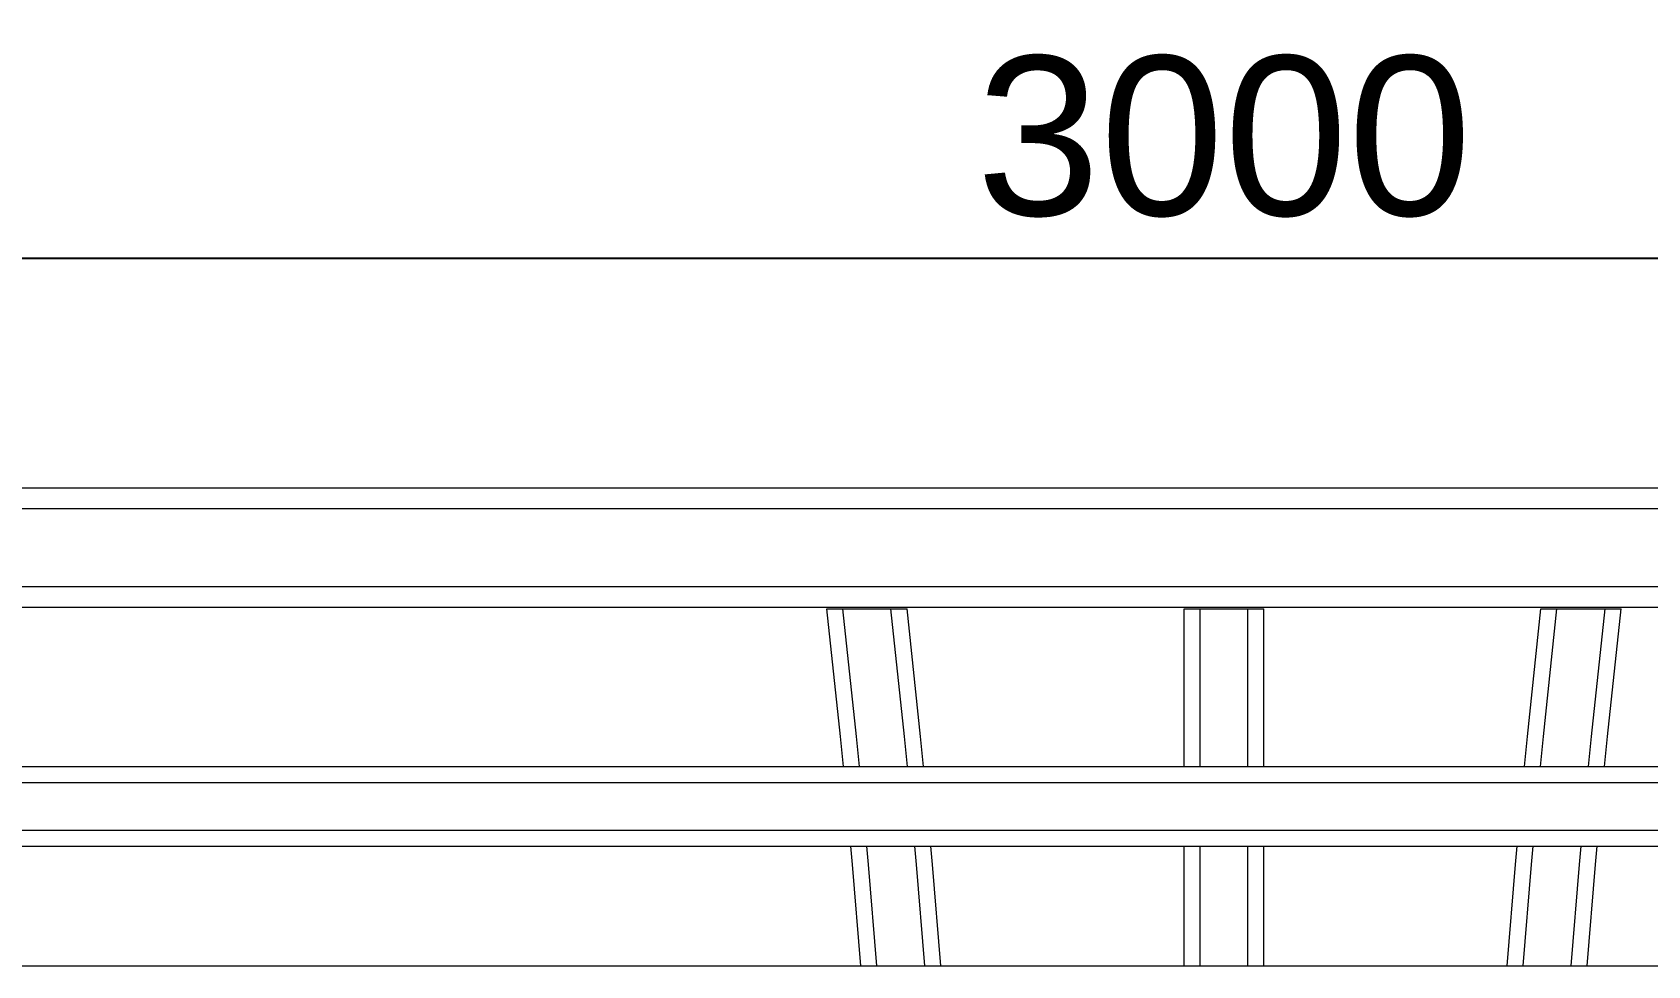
# Model space of a CAD drawing. Header units: millimetres. Extents: x 117 to 4973, y 109 to 3302.
# Drawn here: x 1417 to 1822.3, y 3068.2 to 3302.5 of the extents above; entities that cross this region are included whole.
import ezdxf

# ---------------------------------------------------------------- set-up
doc = ezdxf.new("R2010")
doc.units = ezdxf.units.MM
doc.layers.add('ZANO_R', color=7, linetype='Continuous', lineweight=0)
doc.layers.add('ZANO_W', color=1, linetype='Continuous', lineweight=0)
doc.styles.get("Standard").update_dxf_attribs({"font": 'ARIALUNI.TTF'})
doc.dimstyles.new('pl i ang', dxfattribs={"dimtxt": 50, "dimasz": 50, "dimexe": 1.25, "dimexo": 0.625, "dimgap": 10, "dimtad": 1, "dimtoh": 1, "dimtxsty": 'Standard', "dimcen": 2.5, "dimclrd": 1, "dimclre": 1, "dimclrt": 1, "dimadec": 0, "dimazin": 0, "dimtfac": 1, "dimtmove": 0, "dimatfit": 3, "dimfxl": 1, "dimarcsym": 1})

# ---------------------------------------------------------------- blocks, each defined once
blk = doc.blocks.new('*D367')
at = {"layer": 'ZANO_W', "color": 1, "lineweight": -2}
for p, q in [((216.01, 3192.96), (216.01, 3255.81)), ((3216.01, 3192.96), (3216.01, 3255.81)), ((256.01, 3245.81), (3176.01, 3245.81))]:
    blk.add_line(p, q, dxfattribs=at)
at = {"layer": 'ZANO_W', "color": 1}
for points in [[(256.01, 3252.48), (256.01, 3239.14), (216.01, 3245.81)], [(3176.01, 3239.14), (3176.01, 3252.48), (3216.01, 3245.81)]]:
    blk.add_solid(points, dxfattribs=at)
at = {"layer": 'ZANO_W', "color": 1, "insert": (1716.01, 3276.25), "char_height": 40, "attachment_point": 5}
blk.add_mtext('3000', dxfattribs=at)

msp = doc.modelspace()

# ---------------------------------------------------------------- linework, layer by layer
at = {"layer": 'ZANO_R'}
for p, q in [((309.3, 3188.16), (3122.71, 3188.16)), ((309.55, 3182.96), (3122.49, 3182.96)), ((311.91, 3163.36), (3120.12, 3163.36)), ((369.17, 3158.16), (3060.83, 3158.16)), ((1620.4, 3157.76), (1632.47, 3157.76)), ((1706.01, 3118.16), (1706.01, 3157.76)), ((1706.01, 3157.76), (1710.01, 3157.76)), ((1710.01, 3157.76), (1722.01, 3157.76)), ((1710.01, 3118.16), (1710.01, 3157.76)), ((1722.01, 3157.76), (1726.01, 3157.76)), ((1722.01, 3118.16), (1722.01, 3157.76)), ((1726.01, 3118.16), (1726.01, 3157.76)), ((1799.54, 3157.76), (1811.61, 3157.76)), ((376.76, 3118.16), (3054.76, 3118.16)), ((376.76, 3114.16), (3054.76, 3114.16)), ((376.76, 3102.16), (3054.76, 3102.16)), ((377.26, 3098.16), (3054.76, 3098.16)), ((1706.01, 3068.16), (1706.01, 3098.16)), ((1710.01, 3068.16), (1710.01, 3098.16)), ((1722.01, 3068.16), (1722.01, 3098.16)), ((1726.01, 3068.16), (1726.01, 3098.16)), ((380.01, 3068.16), (3052.01, 3068.16))]:
    msp.add_line(p, q, dxfattribs=at)
at = {"layer": 'ZANO_R', "flags": 128}
for points in [[(1620.52, 3118.16), (1619.78, 3125.69), (1616.37, 3157.76)], [(1624.54, 3118.16), (1623.8, 3125.69), (1620.4, 3157.76)], [(1636.59, 3118.16), (1635.86, 3125.69), (1632.47, 3157.76)], [(1640.61, 3118.16), (1639.88, 3125.69), (1636.5, 3157.76)], [(1791.4, 3118.16), (1792.13, 3125.69), (1795.51, 3157.76)], [(1795.42, 3118.16), (1796.15, 3125.69), (1799.54, 3157.76)], [(1807.47, 3118.16), (1808.21, 3125.69), (1811.61, 3157.76)], [(1811.49, 3118.16), (1812.23, 3125.69), (1815.64, 3157.76)], [(1624.88, 3068.16), (1622.78, 3093.59), (1622.38, 3098.16)], [(1628.89, 3068.16), (1626.8, 3093.59), (1626.4, 3098.16)], [(1640.93, 3068.16), (1638.85, 3093.58), (1638.44, 3098.16)], [(1644.94, 3068.16), (1642.86, 3093.58), (1642.46, 3098.16)], [(1787.07, 3068.16), (1789.15, 3093.58), (1789.55, 3098.16)], [(1791.08, 3068.16), (1793.16, 3093.58), (1793.57, 3098.16)], [(1803.12, 3068.16), (1805.21, 3093.59), (1805.61, 3098.16)], [(1807.13, 3068.16), (1809.23, 3093.59), (1809.63, 3098.16)]]:
    msp.add_lwpolyline(points, dxfattribs=at)
at = {"layer": 'ZANO_R'}
for points, knots in [([(1616.37, 3157.76), (1616.42, 3157.76), (1616.5, 3157.76), (1617.19, 3157.76), (1618.2, 3157.76), (1619.34, 3157.76), (1620.09, 3157.76), (1620.4, 3157.76)], [0, 0, 0, 0, 0.213002, 0.425987, 0.639579, 0.854444, 1, 1, 1, 1]), ([(1632.47, 3157.76), (1632.62, 3157.76), (1633.22, 3157.76), (1634.26, 3157.76), (1635.39, 3157.76), (1636.18, 3157.76), (1636.47, 3157.76), (1636.49, 3157.76), (1636.5, 3157.76)], [0, 0, 0, 0, 0.071202, 0.28782, 0.504174, 0.719489, 0.933507, 1, 1, 1, 1]), ([(1795.51, 3157.76), (1795.56, 3157.76), (1795.65, 3157.76), (1796.33, 3157.76), (1797.35, 3157.76), (1798.48, 3157.76), (1799.23, 3157.76), (1799.54, 3157.76)], [0, 0, 0, 0, 0.213015, 0.426023, 0.639627, 0.854492, 1, 1, 1, 1]), ([(1811.61, 3157.76), (1812.07, 3157.76), (1812.98, 3157.76), (1814.19, 3157.76), (1815.1, 3157.76), (1815.57, 3157.76), (1815.62, 3157.76), (1815.64, 3157.76)], [0, 0, 0, 0, 0.216211, 0.432613, 0.648423, 0.862915, 1, 1, 1, 1])]:
    msp.add_open_spline(points, degree=3, knots=knots, dxfattribs=at)

# ---------------------------------------------------------------- dimensions: what is measured, and where the dimension line sits
at = {"layer": 'ZANO_W'}
dim = msp.add_linear_dim(base=(3216.01, 3245.81), p1=(216.01, 3182.96), p2=(3216.01, 3182.96), dimstyle='pl i ang', override={"dimtxt": 40, "dimasz": 40, "dimexe": 10, "dimexo": 10, "dimtoh": 0, "dimdec": 0, "dimtdec": 0, "dimtmove": 1}, dxfattribs=at)
dim.commit()
dim.dimension.update_dxf_attribs({"geometry": '*D367', "text_midpoint": (1716.01, 3276.25)})

doc.saveas('drawing.dxf')
